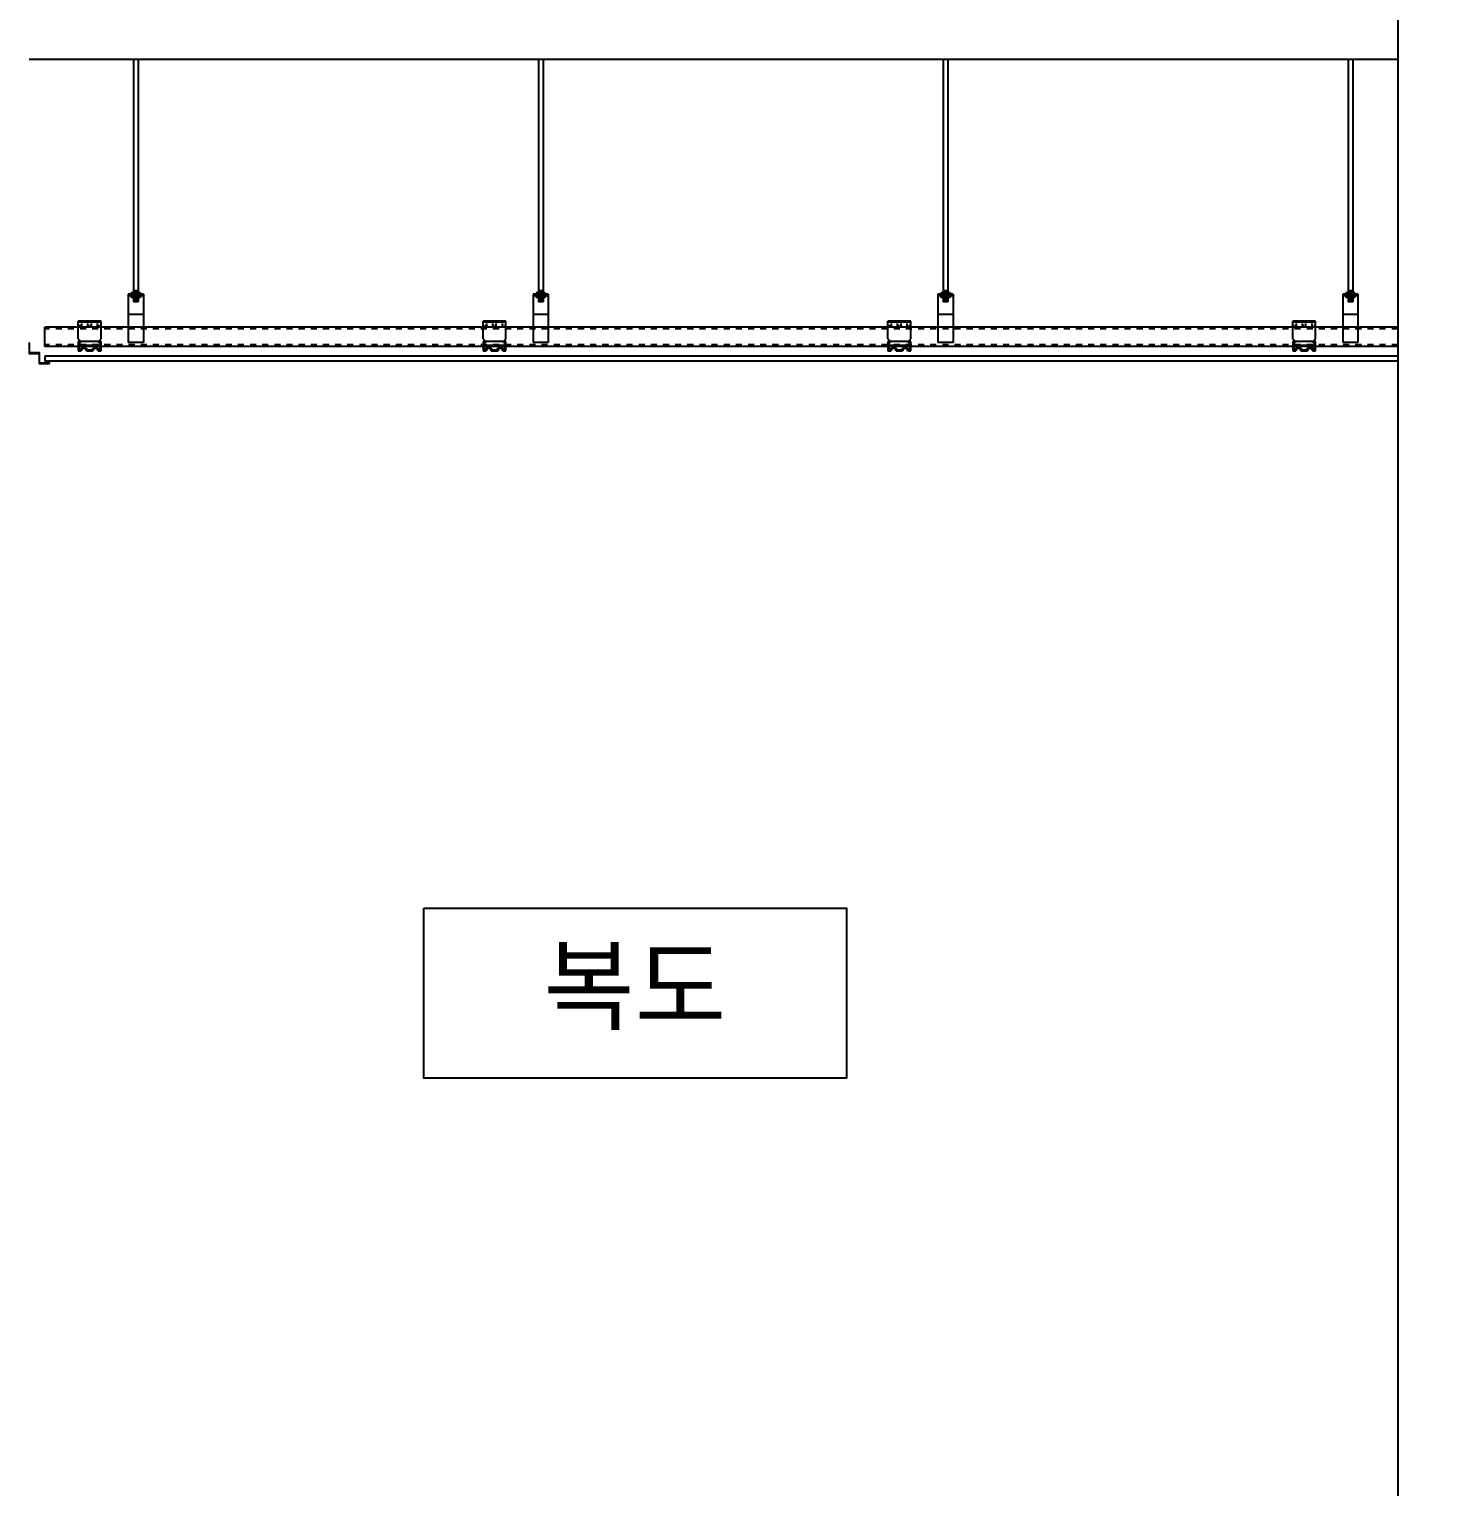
# Model space of a CAD drawing. Header units: millimetres. Extents: x 11948722 to 13111668, y -10771712 to -10232988.
# Drawn here: x 12080614 to 12084081, y -10575944 to -10572343 of the extents above; entities that cross this region are included whole.
import ezdxf
from ezdxf.enums import TextEntityAlignment as Align

# ---------------------------------------------------------------- set-up
doc = ezdxf.new("R2010")
doc.units = ezdxf.units.MM
doc.header["$LTSCALE"] = 150
doc.header["$MEASUREMENT"] = 0
doc.linetypes.add('HIDDEN', pattern=[2, 1, -1])
doc.layers.get('0').update_dxf_attribs({"linetype": 'CONTINUOUS'})
doc.layers.get('Defpoints').update_dxf_attribs({"color": 117, "linetype": 'CONTINUOUS'})
for name, color, linetype in [('4', 4, 'CONTINUOUS'), ('8', 8, 'CONTINUOUS'), ('FIN', 5, 'CONTINUOUS'), ('Xref-계단단면도$0$3 dim0', 7, 'CONTINUOUS'), ('Xref-계단단면도$0$ELE-3', 6, 'CONTINUOUS'), ('Xref-계단단면도$0$TEX', 3, 'CONTINUOUS'), ('Xref-계단단면도$0$TEX-SYM', 3, 'CONTINUOUS')]:
    doc.layers.add(name, color=color, linetype=linetype)
doc.styles.add('Xref-계단단면도$0$나눔고딕 Se', font='')
doc.styles.add('Xref-계단단면도$0$돋움', font='')
doc.styles.get('Xref-계단단면도$0$나눔고딕 Se').set_extended_font_data('Dotum')
doc.styles.get('Xref-계단단면도$0$돋움').set_extended_font_data('Dotum')
doc.dimstyles.new('Xref-계단단면도$0$A1-100', dxfattribs={"dimtxt": 3, "dimasz": 1, "dimexe": 2, "dimexo": 2, "dimgap": 1, "dimtad": 1, "dimdec": 0, "dimzin": 12, "dimdsep": 46, "dimlunit": 6, "dimtxsty": 'Xref-계단단면도$0$나눔고딕 Se', "dimblk1": 'Xref-계단단면도$0$DIMDOT', "dimblk2": 'Xref-계단단면도$0$DIMDOT', "dimsah": 1, "dimcen": -1, "dimdle": 2, "dimclrd": 256, "dimclre": 256, "dimclrt": 3, "dimadec": 0, "dimazin": 0, "dimtfac": 1, "dimtdec": 0, "dimtix": 1, "dimtmove": 2, "dimatfit": 3, "dimldrblk": 'Xref-계단단면도$0$DIMDOT', "dimfxl": 1, "dimtvp": 1, "dimtolj": 1, "dimtzin": 12, "dimlwd": -1, "dimlwe": -1, "dimarcsym": 0})

# ---------------------------------------------------------------- blocks, each defined once
blk = doc.blocks.new('Xref-계단단면도$0$DIMDOT')
at = {"color": 0}
blk.add_line((-2, 0), (2, 0), dxfattribs=at)
for radius in [0.5, 0.25]:
    blk.add_circle((0, 0), radius, dxfattribs=at)
blk = doc.blocks.new('*D749')
at = {"layer": 'Defpoints', "color": 0, "transparency": 16777216}
for p in [(12083994.3, -10566162.8), (12087594.3, -10566162.8), (12083994.3, -10576162.8)]:
    blk.add_point(p, dxfattribs=at)
at = {"layer": 'Xref-계단단면도$0$3 dim0', "transparency": 16777216}
for p, q in [((12084114.3, -10566162.8), (12087714.3, -10566162.8)), ((12087594.3, -10576102.8), (12087594.3, -10566222.8)), ((12084114.3, -10576162.8), (12087714.3, -10576162.8))]:
    blk.add_line(p, q, dxfattribs=at)
at = {"layer": 'Xref-계단단면도$0$3 dim0', "transparency": 16777216, "xscale": 60, "yscale": 60, "zscale": 60}
for p, rotation in [((12087594.3, -10566162.8), 90), ((12087594.3, -10576162.8), 270)]:
    blk.add_blockref('Xref-계단단면도$0$DIMDOT', p, dxfattribs=dict(at, rotation=rotation))
at = {"layer": 'Xref-계단단면도$0$3 dim0', "color": 3, "transparency": 16777216, "insert": (12087409, -10571162.8), "char_height": 210, "attachment_point": 5, "rotation": 90, "style": 'Xref-계단단면도$0$나눔고딕 Se'}
blk.add_mtext('\\A1;10,000', dxfattribs=at)

msp = doc.modelspace()

# ---------------------------------------------------------------- linework, layer by layer
at = {"layer": '4', "ltscale": 0.1}
msp.add_lwpolyline([(12080663.6, -10573168.8), (12080663.6, -10573162.8), (12080662.6, -10573162.8), (12080662.6, -10573167.8), (12080639.6, -10573167.8), (12080639.6, -10573142.8), (12080614.6, -10573142.8), (12080614.6, -10573118.8), (12080613.6, -10573118.8), (12080613.6, -10573143.8), (12080638.6, -10573143.8), (12080638.6, -10573168.8), (12080663.6, -10573168.8)], dxfattribs=at)
at = {"layer": '8'}
for p, q in [((12080871.6, -10572417.8), (12080871.6, -10572994)), ((12080882.9, -10572417.8), (12080882.9, -10572994)), ((12081871.6, -10572417.8), (12081871.6, -10572994)), ((12081882.9, -10572417.8), (12081882.9, -10572994)), ((12082871.6, -10572417.8), (12082871.6, -10572994)), ((12082882.9, -10572417.8), (12082882.9, -10572994)), ((12083871.6, -10572417.8), (12083871.6, -10572994)), ((12083882.9, -10572417.8), (12083882.9, -10572994)), ((12080858.5, -10572997.8), (12080858.5, -10573116.5)), ((12080896, -10572997.8), (12080858.5, -10572997.8)), ((12080888.5, -10572994), (12080866, -10572994)), ((12080866, -10572994), (12080866, -10572997.8)), ((12080869.8, -10572994), (12080869.8, -10572997.8)), ((12080882.9, -10572989), (12080871.6, -10572989)), ((12080882.9, -10572991.5), (12080871.6, -10572991.5)), ((12080884.8, -10572994), (12080884.8, -10572997.8)), ((12080888.5, -10572994), (12080888.5, -10572997.8)), ((12080896, -10572997.8), (12080896, -10573116.5)), ((12081858.5, -10572997.8), (12081858.5, -10573116.5)), ((12081896, -10572997.8), (12081858.5, -10572997.8)), ((12081888.5, -10572994), (12081866, -10572994)), ((12081866, -10572994), (12081866, -10572997.8)), ((12081869.8, -10572994), (12081869.8, -10572997.8)), ((12081882.9, -10572989), (12081871.6, -10572989)), ((12081882.9, -10572991.5), (12081871.6, -10572991.5)), ((12081884.8, -10572994), (12081884.8, -10572997.8)), ((12081888.5, -10572994), (12081888.5, -10572997.8)), ((12081896, -10572997.8), (12081896, -10573116.5)), ((12082858.5, -10572997.8), (12082858.5, -10573116.5)), ((12082896, -10572997.8), (12082858.5, -10572997.8)), ((12082888.5, -10572994), (12082866, -10572994)), ((12082866, -10572994), (12082866, -10572997.8)), ((12082869.8, -10572994), (12082869.8, -10572997.8)), ((12082882.9, -10572989), (12082871.6, -10572989)), ((12082882.9, -10572991.5), (12082871.6, -10572991.5)), ((12082884.8, -10572994), (12082884.8, -10572997.8)), ((12082888.5, -10572994), (12082888.5, -10572997.8)), ((12082896, -10572997.8), (12082896, -10573116.5)), ((12083858.5, -10572997.8), (12083858.5, -10573116.5)), ((12083896, -10572997.8), (12083858.5, -10572997.8)), ((12083888.5, -10572994), (12083866, -10572994)), ((12083866, -10572994), (12083866, -10572997.8)), ((12083869.8, -10572994), (12083869.8, -10572997.8)), ((12083882.9, -10572989), (12083871.6, -10572989)), ((12083882.9, -10572991.5), (12083871.6, -10572991.5)), ((12083884.8, -10572994), (12083884.8, -10572997.8)), ((12083888.5, -10572994), (12083888.5, -10572997.8)), ((12083896, -10572997.8), (12083896, -10573116.5)), ((12080896, -10573001.5), (12080858.5, -10573001.5)), ((12080866, -10573001.5), (12080866, -10573005.3)), ((12080888.5, -10573005.3), (12080866, -10573005.3)), ((12080869.8, -10573001.5), (12080869.8, -10573005.3)), ((12080871.6, -10573005.3), (12080871.6, -10573016.5)), ((12080882.9, -10573006.5), (12080871.6, -10573006.5)), ((12080882.9, -10573009), (12080871.6, -10573009)), ((12080882.9, -10573011.5), (12080871.6, -10573011.5)), ((12080882.9, -10573014), (12080871.6, -10573014)), ((12080882.9, -10573014), (12080871.6, -10573014)), ((12080882.9, -10573016.5), (12080871.6, -10573016.5)), ((12080882.9, -10573005.3), (12080882.9, -10573016.5)), ((12080884.8, -10573001.5), (12080884.8, -10573005.3)), ((12080888.5, -10573001.5), (12080888.5, -10573005.3)), ((12081896, -10573001.5), (12081858.5, -10573001.5)), ((12081866, -10573001.5), (12081866, -10573005.3)), ((12081888.5, -10573005.3), (12081866, -10573005.3)), ((12081869.8, -10573001.5), (12081869.8, -10573005.3)), ((12081871.6, -10573005.3), (12081871.6, -10573016.5)), ((12081882.9, -10573006.5), (12081871.6, -10573006.5)), ((12081882.9, -10573009), (12081871.6, -10573009)), ((12081882.9, -10573011.5), (12081871.6, -10573011.5)), ((12081882.9, -10573014), (12081871.6, -10573014)), ((12081882.9, -10573014), (12081871.6, -10573014)), ((12081882.9, -10573016.5), (12081871.6, -10573016.5)), ((12081882.9, -10573005.3), (12081882.9, -10573016.5)), ((12081884.8, -10573001.5), (12081884.8, -10573005.3)), ((12081888.5, -10573001.5), (12081888.5, -10573005.3)), ((12082896, -10573001.5), (12082858.5, -10573001.5)), ((12082866, -10573001.5), (12082866, -10573005.3)), ((12082888.5, -10573005.3), (12082866, -10573005.3)), ((12082869.8, -10573001.5), (12082869.8, -10573005.3)), ((12082871.6, -10573005.3), (12082871.6, -10573016.5)), ((12082882.9, -10573006.5), (12082871.6, -10573006.5)), ((12082882.9, -10573009), (12082871.6, -10573009)), ((12082882.9, -10573011.5), (12082871.6, -10573011.5)), ((12082882.9, -10573014), (12082871.6, -10573014)), ((12082882.9, -10573014), (12082871.6, -10573014)), ((12082882.9, -10573016.5), (12082871.6, -10573016.5)), ((12082882.9, -10573005.3), (12082882.9, -10573016.5)), ((12082884.8, -10573001.5), (12082884.8, -10573005.3)), ((12082888.5, -10573001.5), (12082888.5, -10573005.3)), ((12083896, -10573001.5), (12083858.5, -10573001.5)), ((12083866, -10573001.5), (12083866, -10573005.3)), ((12083888.5, -10573005.3), (12083866, -10573005.3)), ((12083869.8, -10573001.5), (12083869.8, -10573005.3)), ((12083871.6, -10573005.3), (12083871.6, -10573016.5)), ((12083882.9, -10573006.5), (12083871.6, -10573006.5)), ((12083882.9, -10573009), (12083871.6, -10573009)), ((12083882.9, -10573011.5), (12083871.6, -10573011.5)), ((12083882.9, -10573014), (12083871.6, -10573014)), ((12083882.9, -10573014), (12083871.6, -10573014)), ((12083882.9, -10573016.5), (12083871.6, -10573016.5)), ((12083882.9, -10573005.3), (12083882.9, -10573016.5)), ((12083884.8, -10573001.5), (12083884.8, -10573005.3)), ((12083888.5, -10573001.5), (12083888.5, -10573005.3)), ((12080791.3, -10573064), (12080735, -10573064)), ((12080735, -10573107.8), (12080735, -10573064)), ((12080791.3, -10573066.5), (12080735, -10573066.5)), ((12080743.8, -10573069.4), (12080743.8, -10573064)), ((12080743.8, -10573075.3), (12080743.8, -10573071.1)), ((12080758.8, -10573069.4), (12080758.8, -10573064)), ((12080758.8, -10573075.3), (12080758.8, -10573071.1)), ((12080767.5, -10573069.4), (12080767.5, -10573064)), ((12080767.5, -10573075.3), (12080767.5, -10573071.1)), ((12080782.5, -10573069.4), (12080782.5, -10573064)), ((12080782.5, -10573075.3), (12080782.5, -10573071.1)), ((12080791.3, -10573107.8), (12080791.3, -10573064)), ((12080896, -10573047.8), (12080858.5, -10573047.8)), ((12081791.3, -10573064), (12081735, -10573064)), ((12081735, -10573107.8), (12081735, -10573064)), ((12081791.3, -10573066.5), (12081735, -10573066.5)), ((12081743.8, -10573069.4), (12081743.8, -10573064)), ((12081743.8, -10573075.3), (12081743.8, -10573071.1)), ((12081758.8, -10573069.4), (12081758.8, -10573064)), ((12081758.8, -10573075.3), (12081758.8, -10573071.1)), ((12081767.5, -10573069.4), (12081767.5, -10573064)), ((12081767.5, -10573075.3), (12081767.5, -10573071.1)), ((12081782.5, -10573069.4), (12081782.5, -10573064)), ((12081782.5, -10573075.3), (12081782.5, -10573071.1)), ((12081791.3, -10573107.8), (12081791.3, -10573064)), ((12081896, -10573047.8), (12081858.5, -10573047.8)), ((12082791.3, -10573064), (12082735, -10573064)), ((12082735, -10573107.8), (12082735, -10573064)), ((12082791.3, -10573066.5), (12082735, -10573066.5)), ((12082743.8, -10573069.4), (12082743.8, -10573064)), ((12082743.8, -10573075.3), (12082743.8, -10573071.1)), ((12082758.8, -10573069.4), (12082758.8, -10573064)), ((12082758.8, -10573075.3), (12082758.8, -10573071.1)), ((12082767.5, -10573069.4), (12082767.5, -10573064)), ((12082767.5, -10573075.3), (12082767.5, -10573071.1)), ((12082782.5, -10573069.4), (12082782.5, -10573064)), ((12082782.5, -10573075.3), (12082782.5, -10573071.1)), ((12082791.3, -10573107.8), (12082791.3, -10573064)), ((12082896, -10573047.8), (12082858.5, -10573047.8)), ((12083791.3, -10573064), (12083735, -10573064)), ((12083735, -10573107.8), (12083735, -10573064)), ((12083791.3, -10573066.5), (12083735, -10573066.5)), ((12083743.8, -10573069.4), (12083743.8, -10573064)), ((12083743.8, -10573075.3), (12083743.8, -10573071.1)), ((12083758.8, -10573069.4), (12083758.8, -10573064)), ((12083758.8, -10573075.3), (12083758.8, -10573071.1)), ((12083767.5, -10573069.4), (12083767.5, -10573064)), ((12083767.5, -10573075.3), (12083767.5, -10573071.1)), ((12083782.5, -10573069.4), (12083782.5, -10573064)), ((12083782.5, -10573075.3), (12083782.5, -10573071.1)), ((12083791.3, -10573107.8), (12083791.3, -10573064)), ((12083896, -10573047.8), (12083858.5, -10573047.8)), ((12080738.6, -10573075.3), (12080735, -10573075.3)), ((12080741.3, -10573114), (12080735, -10573107.8)), ((12080743.8, -10573075.3), (12080740, -10573075.3)), ((12080762.8, -10573075.3), (12080758.8, -10573075.3)), ((12080767.5, -10573075.3), (12080764.5, -10573075.3)), ((12080785.6, -10573075.3), (12080782.5, -10573075.3)), ((12080785, -10573114), (12080791.3, -10573107.8)), ((12080791.3, -10573075.3), (12080787.6, -10573075.3)), ((12081738.6, -10573075.3), (12081735, -10573075.3)), ((12081741.3, -10573114), (12081735, -10573107.8)), ((12081743.8, -10573075.3), (12081740, -10573075.3)), ((12081762.8, -10573075.3), (12081758.8, -10573075.3)), ((12081767.5, -10573075.3), (12081764.5, -10573075.3)), ((12081785.6, -10573075.3), (12081782.5, -10573075.3)), ((12081785, -10573114), (12081791.3, -10573107.8)), ((12081791.3, -10573075.3), (12081787.6, -10573075.3)), ((12082738.6, -10573075.3), (12082735, -10573075.3)), ((12082741.3, -10573114), (12082735, -10573107.8)), ((12082743.8, -10573075.3), (12082740, -10573075.3)), ((12082762.8, -10573075.3), (12082758.8, -10573075.3)), ((12082767.5, -10573075.3), (12082764.5, -10573075.3)), ((12082785.6, -10573075.3), (12082782.5, -10573075.3)), ((12082785, -10573114), (12082791.3, -10573107.8)), ((12082791.3, -10573075.3), (12082787.6, -10573075.3)), ((12083738.6, -10573075.3), (12083735, -10573075.3)), ((12083741.3, -10573114), (12083735, -10573107.8)), ((12083743.8, -10573075.3), (12083740, -10573075.3)), ((12083762.8, -10573075.3), (12083758.8, -10573075.3)), ((12083767.5, -10573075.3), (12083764.5, -10573075.3)), ((12083785.6, -10573075.3), (12083782.5, -10573075.3)), ((12083785, -10573114), (12083791.3, -10573107.8)), ((12083791.3, -10573075.3), (12083787.6, -10573075.3)), ((12080735, -10573114), (12080735, -10573137.8)), ((12080741.3, -10573114), (12080735, -10573114)), ((12080735, -10573137.8), (12080742.5, -10573137.8)), ((12080737.5, -10573116.5), (12080737.5, -10573135.3)), ((12080741.3, -10573116.5), (12080737.5, -10573116.5)), ((12080788.8, -10573124), (12080737.5, -10573124)), ((12080737.5, -10573135.3), (12080740.4, -10573135.3)), ((12080785, -10573114), (12080741.3, -10573114)), ((12080741.3, -10573116.5), (12080741.3, -10573114)), ((12080755, -10573137.8), (12080771.3, -10573137.8)), ((12080757.1, -10573135.3), (12080769.1, -10573135.3)), ((12080783.8, -10573137.8), (12080791.3, -10573137.8)), ((12080791.3, -10573114), (12080785, -10573114)), ((12080785, -10573116.5), (12080785, -10573114)), ((12080788.8, -10573116.5), (12080785, -10573116.5)), ((12080785.9, -10573135.3), (12080788.8, -10573135.3)), ((12080788.8, -10573135.3), (12080788.8, -10573116.5)), ((12080791.3, -10573137.8), (12080791.3, -10573114)), ((12080896, -10573116.5), (12080858.5, -10573116.5)), ((12081735, -10573114), (12081735, -10573137.8)), ((12081741.3, -10573114), (12081735, -10573114)), ((12081735, -10573137.8), (12081742.5, -10573137.8)), ((12081737.5, -10573116.5), (12081737.5, -10573135.3)), ((12081741.3, -10573116.5), (12081737.5, -10573116.5)), ((12081788.8, -10573124), (12081737.5, -10573124)), ((12081737.5, -10573135.3), (12081740.4, -10573135.3)), ((12081785, -10573114), (12081741.3, -10573114)), ((12081741.3, -10573116.5), (12081741.3, -10573114)), ((12081755, -10573137.8), (12081771.3, -10573137.8)), ((12081757.1, -10573135.3), (12081769.1, -10573135.3)), ((12081783.8, -10573137.8), (12081791.3, -10573137.8)), ((12081791.3, -10573114), (12081785, -10573114)), ((12081785, -10573116.5), (12081785, -10573114)), ((12081788.8, -10573116.5), (12081785, -10573116.5)), ((12081785.9, -10573135.3), (12081788.8, -10573135.3)), ((12081788.8, -10573135.3), (12081788.8, -10573116.5)), ((12081791.3, -10573137.8), (12081791.3, -10573114)), ((12081896, -10573116.5), (12081858.5, -10573116.5)), ((12082735, -10573114), (12082735, -10573137.8)), ((12082741.3, -10573114), (12082735, -10573114)), ((12082735, -10573137.8), (12082742.5, -10573137.8)), ((12082737.5, -10573116.5), (12082737.5, -10573135.3)), ((12082741.3, -10573116.5), (12082737.5, -10573116.5)), ((12082788.8, -10573124), (12082737.5, -10573124)), ((12082737.5, -10573135.3), (12082740.4, -10573135.3)), ((12082785, -10573114), (12082741.3, -10573114)), ((12082741.3, -10573116.5), (12082741.3, -10573114)), ((12082755, -10573137.8), (12082771.3, -10573137.8)), ((12082757.1, -10573135.3), (12082769.1, -10573135.3)), ((12082783.8, -10573137.8), (12082791.3, -10573137.8)), ((12082785, -10573116.5), (12082785, -10573114)), ((12082791.3, -10573114), (12082785, -10573114)), ((12082788.8, -10573116.5), (12082785, -10573116.5)), ((12082785.9, -10573135.3), (12082788.8, -10573135.3)), ((12082788.8, -10573135.3), (12082788.8, -10573116.5)), ((12082791.3, -10573137.8), (12082791.3, -10573114)), ((12082896, -10573116.5), (12082858.5, -10573116.5)), ((12083735, -10573114), (12083735, -10573137.8)), ((12083741.3, -10573114), (12083735, -10573114)), ((12083735, -10573137.8), (12083742.5, -10573137.8)), ((12083737.5, -10573116.5), (12083737.5, -10573135.3)), ((12083741.3, -10573116.5), (12083737.5, -10573116.5)), ((12083788.8, -10573124), (12083737.5, -10573124)), ((12083737.5, -10573135.3), (12083740.4, -10573135.3)), ((12083785, -10573114), (12083741.3, -10573114)), ((12083741.3, -10573116.5), (12083741.3, -10573114)), ((12083755, -10573137.8), (12083771.3, -10573137.8)), ((12083757.1, -10573135.3), (12083769.1, -10573135.3)), ((12083783.8, -10573137.8), (12083791.3, -10573137.8)), ((12083785, -10573116.5), (12083785, -10573114)), ((12083791.3, -10573114), (12083785, -10573114)), ((12083788.8, -10573116.5), (12083785, -10573116.5)), ((12083785.9, -10573135.3), (12083788.8, -10573135.3)), ((12083788.8, -10573135.3), (12083788.8, -10573116.5)), ((12083791.3, -10573137.8), (12083791.3, -10573114)), ((12083896, -10573116.5), (12083858.5, -10573116.5))]:
    msp.add_line(p, q, dxfattribs=at)
at = {"layer": '8', "linetype": 'HIDDEN', "ltscale": 0.1}
for p, q in [((12083994.3, -10573082.8), (12080652.6, -10573082.8)), ((12083994.3, -10573122.8), (12080652.6, -10573122.8))]:
    msp.add_line(p, q, dxfattribs=at)
at = {"layer": '8'}
for centre, radius, start, end in [((12080748.8, -10573137.8), 8.75, 16.6015, 163.3985), ((12080748.8, -10573137.8), 6.25, 0, 180), ((12080777.5, -10573137.8), 8.75, 16.6015, 163.3985), ((12080777.5, -10573137.8), 6.25, 0, 180), ((12081748.8, -10573137.8), 8.75, 16.6015, 163.3985), ((12081748.8, -10573137.8), 6.25, 0, 180), ((12081777.5, -10573137.8), 8.75, 16.6015, 163.3985), ((12081777.5, -10573137.8), 6.25, 0, 180), ((12082748.8, -10573137.8), 8.75, 16.6015, 163.3985), ((12082748.8, -10573137.8), 6.25, 0, 180), ((12082777.5, -10573137.8), 8.75, 16.6015, 163.3985), ((12082777.5, -10573137.8), 6.25, 0, 180), ((12083748.8, -10573137.8), 8.75, 16.6015, 163.3985), ((12083748.8, -10573137.8), 6.25, 0, 180), ((12083777.5, -10573137.8), 8.75, 16.6015, 163.3985), ((12083777.5, -10573137.8), 6.25, 0, 180)]:
    msp.add_arc(centre, radius, start, end, dxfattribs=at)
at = {"layer": 'Defpoints', "ltscale": 1200}
msp.add_lwpolyline([(12066368.4, -10525959.4), (12083994.3, -10525959.4), (12083994.3, -10580443.8), (12066368.4, -10580443.8)], close=True, dxfattribs=at)
at = {"layer": 'FIN', "color": 8}
for p, q in [((12083994.3, -10573079), (12080652.6, -10573079)), ((12080652.6, -10573126.5), (12080652.6, -10573079)), ((12083994.3, -10573126.5), (12080652.6, -10573126.5))]:
    msp.add_line(p, q, dxfattribs=at)
at = {"layer": 'FIN', "color": 150}
for p, q in [((12083994.3, -10573150.3), (12080652.6, -10573150.3)), ((12083994.3, -10573162.8), (12080652.6, -10573162.8))]:
    msp.add_line(p, q, dxfattribs=at)
at = {"layer": 'FIN', "color": 150, "flags": 128}
msp.add_lwpolyline([(12080652.6, -10573150.3), (12080652.6, -10573162.8)], dxfattribs=at)
at = {"layer": 'Xref-계단단면도$0$ELE-3'}
msp.add_line((12083994.3, -10572417.8), (12080613.6, -10572417.8), dxfattribs=at)
at = {"layer": 'Xref-계단단면도$0$TEX-SYM'}
msp.add_lwpolyline([(12081588.2, -10574514.1), (12082632.6, -10574514.1), (12082632.6, -10574934.1), (12081588.2, -10574934.1)], close=True, dxfattribs=at)

# ---------------------------------------------------------------- texts
at = {"layer": 'Xref-계단단면도$0$TEX', "style": 'Xref-계단단면도$0$돋움'}
msp.add_text('복도', height=180, dxfattribs=at).set_placement((12081883.6, -10574706.1), align=Align.MIDDLE_LEFT)

# ---------------------------------------------------------------- dimensions: what is measured, and where the dimension line sits
at = {"layer": 'Xref-계단단면도$0$3 dim0'}
dim = msp.add_linear_dim(base=(12087594.3, -10566162.8), p1=(12083994.3, -10576162.8), p2=(12083994.3, -10566162.8), angle=90, dimstyle='Xref-계단단면도$0$A1-100', override={"dimscale": 60, "dimtxt": 3.5}, dxfattribs=at)
dim.commit()
dim.dimension.update_dxf_attribs({"geometry": '*D749', "text_midpoint": (12087409, -10571162.8)})

doc.saveas('drawing.dxf')
